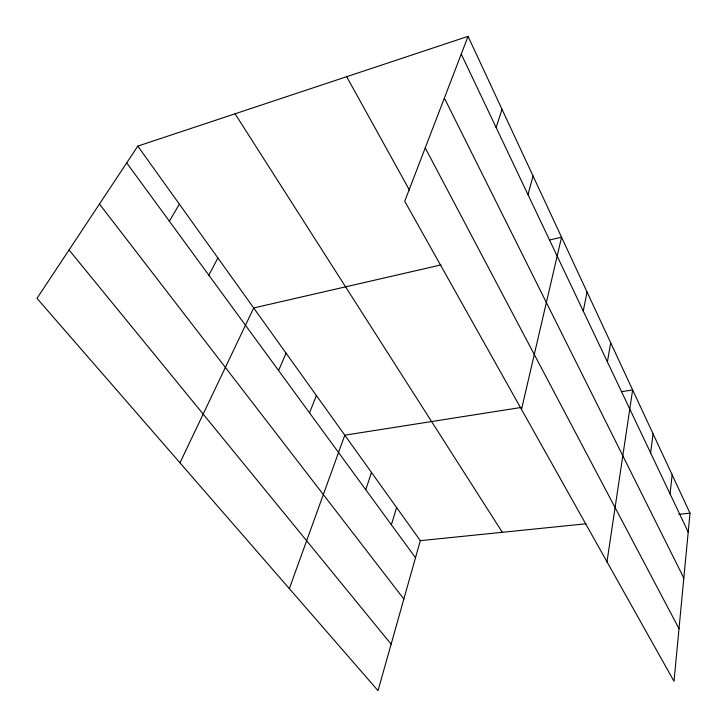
<?xml version="1.0" encoding="UTF-8"?>
<svg xmlns="http://www.w3.org/2000/svg" width="727" height="727" viewBox="0 0 727 727"><rect width="100%" height="100%" fill="white"/><g stroke="black" fill="none" stroke-linecap="round" stroke-linejoin="round"><path stroke-width="1.09" d="M468.061 36.35L690.005 513.18L674.002 681.272L404.73 201.27L468.061 36.35L137.803 146.118L36.995 298.343L378.022 690.65L420.315 540.652L137.803 146.118M670.04 493.842L672.157 474.831M650.62 452.921L653.073 433.837M606.99 561.807L632.635 389.936L621.603 391.662M607.39 361.882L610.689 342.78M583.254 311.047L587.062 292.027M521.504 409.437L561.553 237.22L549.43 240.01M527.984 194.627L533.064 175.998M391.371 524.74L396.624 507.564M496.132 127.552L502.012 109.295M365.763 489.725L371.497 472.468M289.337 588.634L344.798 435.191L521.332 407.429M309.538 412.854L316.381 395.506M278.577 370.525L286.084 353.186M179.978 462.826L253.687 307.957L441.044 264.91M208.831 275.16L217.9 257.976M169.355 221.199L179.378 204.187M420.315 540.652L585.953 523.785M678.836 514.316L690.005 513.18M69.047 249.943L391.126 644.167M99.454 204.033L403.848 599.048M126.707 162.884L415.499 557.727M235.066 113.794L502.321 532.3M346.679 76.698L409.492 190.165M425.231 147.872L679.009 628.691M444.361 98.054L683.825 578.083M461.254 54.08L688.205 532.091"/></g></svg>
